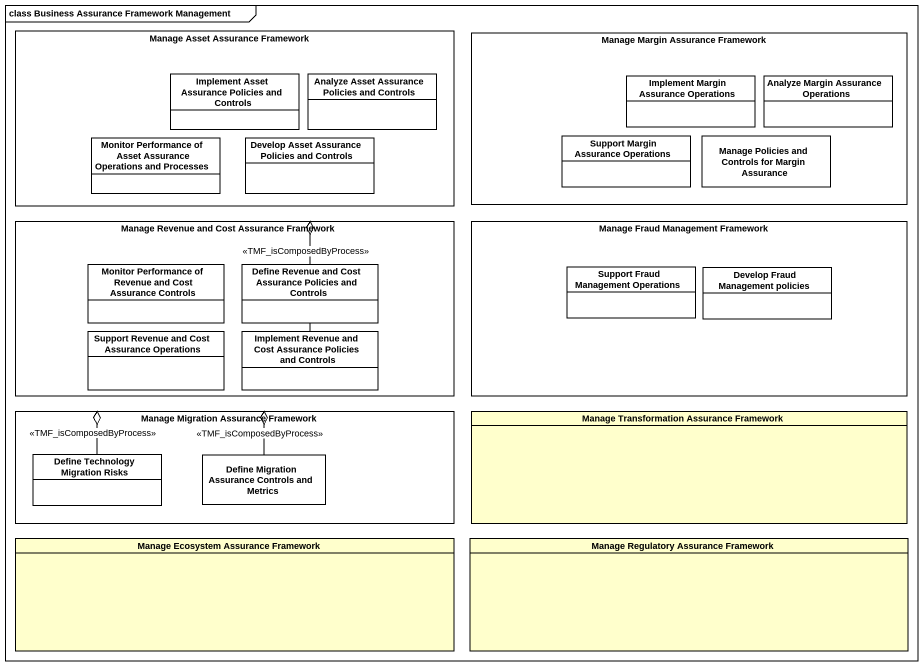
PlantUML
@startuml
mainframe class Business Assurance Framework Management
hide circle
hide empty members
rectangle "Manage Asset Assurance Framework" as Manage_Asset_Assurance {
  class "Implement Asset Assurance Policies and Controls" as Implement_Asset_Assurance #FFFFFF
  class "Analyze Asset Assurance Policies and Controls" as Analyze_Asset_Assurance #FFFFFF
  class "Monitor Performance of Asset Assurance Operations and Processes" as Monitor_Performance_of #FFFFFF
  class "Develop Asset Assurance Policies and Controls" as Develop_Asset_Assurance #FFFFFF
}
rectangle "Manage Margin Assurance Framework" as Manage_Margin_Assurance {
  class "Implement Margin Assurance Operations" as Implement_Margin_Assurance #FFFFFF
  class "Analyze Margin Assurance Operations" as Analyze_Margin_Assurance #FFFFFF
  class "Support Margin Assurance Operations" as Support_Margin_Assurance #FFFFFF
  class "Manage Policies and Controls for Margin Assurance" as Manage_Policies_and #FFFFFF
}
rectangle "Manage Revenue and Cost Assurance Framework" as Manage_Revenue_and_Cost {
  class "Monitor Performance of Revenue and Cost Assurance Controls" as Monitor_Performance_of_2 #FFFFFF
  class "Define Revenue and Cost Assurance Policies and Controls" as Define_Revenue_and_Cost #FFFFFF
  class "Support Revenue and Cost Assurance Operations" as Support_Revenue_and_Cost #FFFFFF
  class "Implement Revenue and Cost Assurance Policies and Controls" as Implement_Revenue_and_Cost #FFFFFF
}
rectangle "Manage Fraud Management Framework" as Manage_Fraud_Management {
  class "Support Fraud Management Operations" as Support_Fraud_Management #FFFFFF
  class "Develop Fraud Management policies" as Develop_Fraud_Management #FFFFFF
}
rectangle "Manage Migration Assurance Framework" as Manage_Migration_Assurance {
  class "Define Technology Migration Risks" as Define_Technology_Migration #FFFFFF
  class "Define Migration Assurance Controls and Metrics" as Define_Migration_Assurance #FFFFFF
}
class "Manage Transformation Assurance Framework" as Manage_Transformation
class "Manage Ecosystem Assurance Framework" as Manage_Ecosystem_Assurance
class "Manage Regulatory Assurance Framework" as Manage_Regulatory_Assurance
Implement_Revenue_and_Cost -up-o Manage_Revenue_and_Cost : <<TMF_isComposedByProcess>>
Define_Technology_Migration -right-o Manage_Migration_Assurance : <<TMF_isComposedByProcess>>
Define_Migration_Assurance -left-o Manage_Migration_Assurance : <<TMF_isComposedByProcess>>
@enduml
